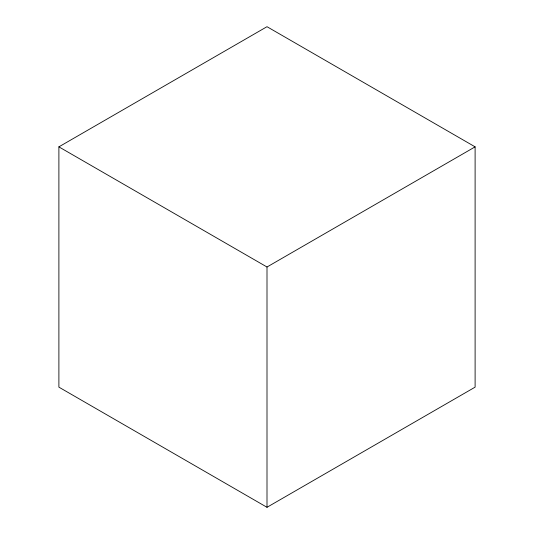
<?xml version="1.0" encoding="UTF-8"?>
<svg xmlns="http://www.w3.org/2000/svg" width="534" height="534" viewBox="0 0 534 534"><rect width="100%" height="100%" fill="white"/><g stroke="black" fill="none" stroke-linecap="round" stroke-linejoin="round"><path stroke-width="0.8" d="M58.894 146.85L267 26.7L475.106 146.85L475.106 387.15L267 507.3L58.894 387.15L58.894 146.85L267 267L475.106 146.85M267 267L267 507.3"/></g></svg>
